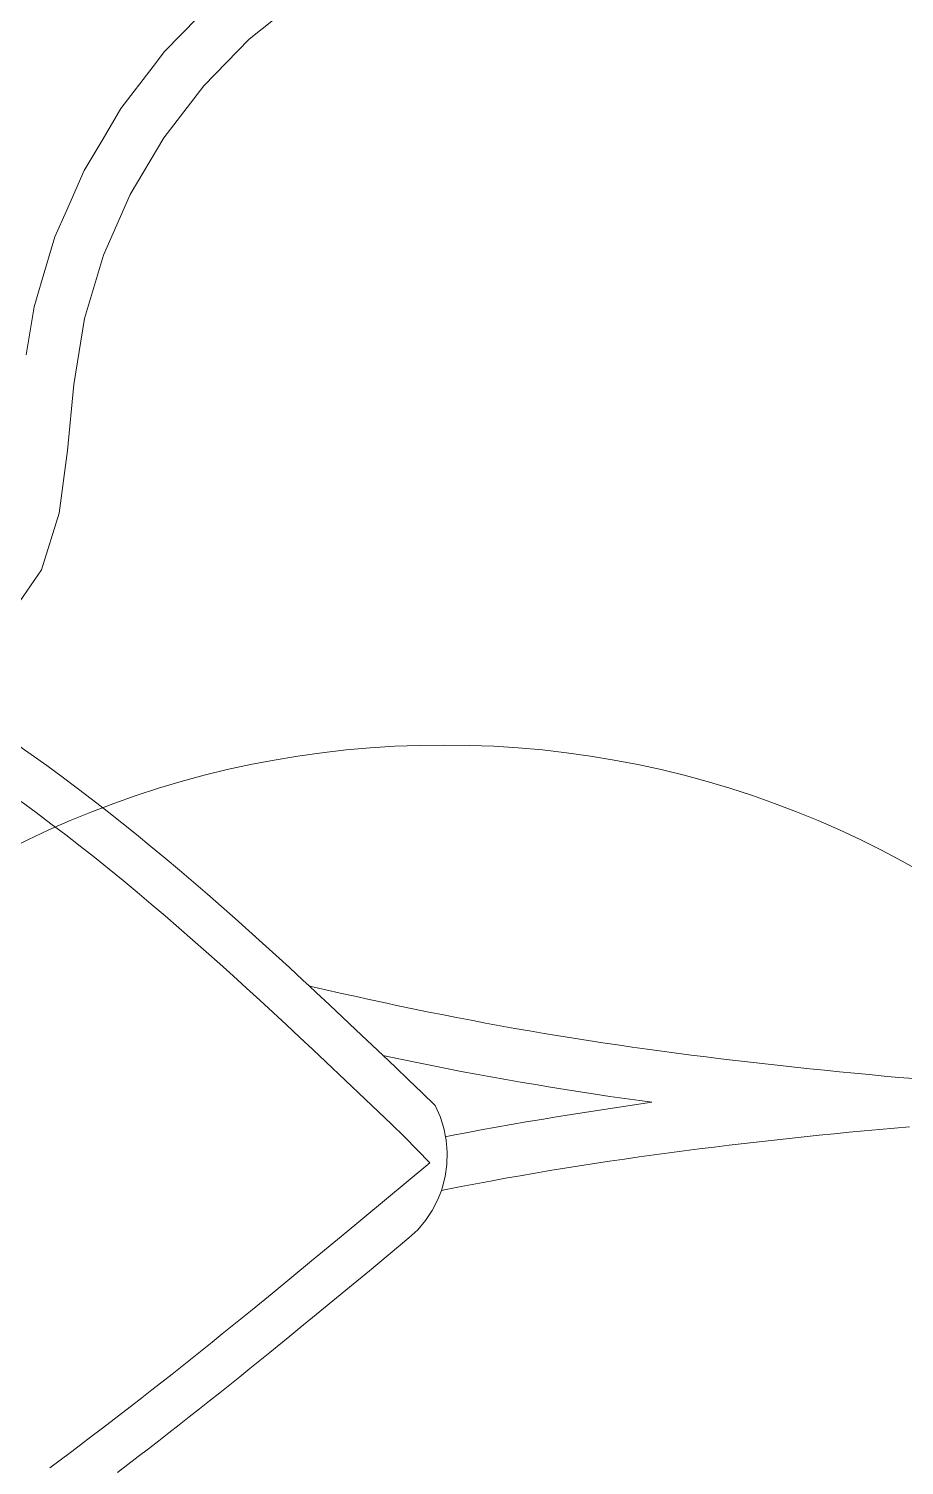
# Model space of a CAD drawing. Header units: millimetres. Extents: x 930469 to 1523124, y -120375 to 411163.
# Drawn here: x 1405812 to 1407635, y 136755 to 139743 of the extents above; entities that cross this region are included whole.
import ezdxf

# ---------------------------------------------------------------- set-up
doc = ezdxf.new("R2010")
doc.units = ezdxf.units.MM
for name, color, linetype, lineweight in [('A-NET THAY', 8, 'Continuous', 0), ('COT VACH', 8, 'Continuous', 0), ('xr', 8, 'Continuous', 0)]:
    doc.layers.add(name, color=color, linetype=linetype, lineweight=lineweight)

# ---------------------------------------------------------------- blocks, each defined once
blk = doc.blocks.new('zzz')
at = {"layer": 'xr', "ltscale": 3}
for p, q in [((1233194.5, 24899.4), (1233401.9, 25111.7)), ((1233756, 25118.6), (1233546.8, 24951)), ((1233546.8, 24951), (1233357.6, 24757.4)), ((1233194.5, 24899.4), (1233146.5, 24836.9)), ((1233146.5, 24836.9), (1233012.9, 24662.6)), ((1233191.3, 24540.9), (1233357.6, 24757.4)), ((1233012.9, 24662.6), (1232938.3, 24536.9)), ((1232938.3, 24536.9), (1232859.6, 24404.4)), ((1233191.3, 24540.9), (1233051.3, 24304.9)), ((1232859.6, 24404.4), (1232785.8, 24236.9)), ((1233051.3, 24304.9), (1232940.2, 24052.9)), ((1232785.8, 24236.9), (1232737.9, 24128)), ((1232737.9, 24128), (1232681, 23936.9)), ((1232940.2, 24052.9), (1232861.2, 23788.1)), ((1232681, 23936.9), (1232651.2, 23836.9)), ((1232651.2, 23836.9), (1232618.5, 23636.9)), ((1232861.2, 23788.1), (1232816.3, 23514.2)), ((1232790.9, 23240), (1232816.3, 23514.2)), ((1232790.9, 23240), (1232756.1, 22978.4)), ((1232756.1, 22978.4), (1232682.6, 22742.6)), ((1232682.6, 22742.6), (1232545, 22543.8)), ((1232639, 21974.7), (1232573.4, 22020.6)), ((1232703.9, 21928.3), (1232639, 21974.7)), ((1232767.9, 21881.5), (1232703.9, 21928.3)), ((1232767.9, 21881.5), (1232831.3, 21834.2)), ((1232893.9, 21786.6), (1232831.3, 21834.2)), ((1232659.5, 21733), (1232596.9, 21778.8)), ((1232955.8, 21738.5), (1232893.9, 21786.6)), ((1232721.4, 21686.8), (1232659.5, 21733)), ((1233017.1, 21690.1), (1232955.8, 21738.5)), ((1232782.8, 21640.2), (1232721.4, 21686.8)), ((1232843.5, 21593.2), (1232782.8, 21640.2)), ((1233077.9, 21641.4), (1233017.1, 21690.1)), ((1233138, 21592.3), (1233077.9, 21641.4)), ((1232903.7, 21545.7), (1232843.5, 21593.2)), ((1233197.7, 21542.9), (1233138, 21592.3)), ((1232963.3, 21497.9), (1232903.7, 21545.7)), ((1233256.8, 21493.3), (1233197.7, 21542.9)), ((1232963.3, 21497.9), (1233022.4, 21449.8)), ((1233315.5, 21443.3), (1233256.8, 21493.3)), ((1233081, 21401.2), (1233022.4, 21449.8)), ((1233139.2, 21352.4), (1233081, 21401.2)), ((1233373.6, 21393.2), (1233315.5, 21443.3)), ((1233196.9, 21303.3), (1233139.2, 21352.4)), ((1233373.6, 21393.2), (1233431.4, 21342.7)), ((1233488.7, 21292.1), (1233431.4, 21342.7)), ((1233254.2, 21253.8), (1233196.9, 21303.3)), ((1233545.6, 21241.3), (1233488.7, 21292.1)), ((1233311.2, 21204.1), (1233254.2, 21253.8)), ((1233602.2, 21190.2), (1233545.6, 21241.3)), ((1233367.8, 21154.2), (1233311.2, 21204.1)), ((1233658.5, 21139), (1233602.2, 21190.2)), ((1233424.1, 21103.9), (1233367.8, 21154.2)), ((1233480.1, 21053.5), (1233424.1, 21103.9)), ((1233714.5, 21087.7), (1233658.5, 21139)), ((1233535.9, 21002.9), (1233480.1, 21053.5)), ((1233770.2, 21036.3), (1233714.5, 21087.7)), ((1233535.9, 21002.9), (1233591.4, 20952)), ((1233796.4, 21011.9), (1233770.2, 21036.3)), ((1233796.4, 21011.9), (1233805.6, 21009.8)), ((1233825.7, 20984.7), (1233796.4, 21011.9)), ((1233805.6, 21009.8), (1233865.8, 20995.9)), ((1233881, 20933.1), (1233825.7, 20984.7)), ((1233865.8, 20995.9), (1233926.1, 20982.2)), ((1233926.1, 20982.2), (1233986.4, 20968.7)), ((1233646.7, 20901), (1233591.4, 20952)), ((1233936.1, 20881.3), (1233881, 20933.1)), ((1234046.7, 20955.4), (1233986.4, 20968.7)), ((1234046.7, 20955.4), (1234107.1, 20942.3)), ((1234107.1, 20942.3), (1234167.6, 20929.5)), ((1234167.6, 20929.5), (1234228.1, 20916.8)), ((1233701.8, 20849.8), (1233646.7, 20901)), ((1233991, 20829.6), (1233936.1, 20881.3)), ((1234228.1, 20916.8), (1234288.6, 20904.4)), ((1234288.6, 20904.4), (1234349.2, 20892.2)), ((1234349.2, 20892.2), (1234409.8, 20880.3)), ((1234409.8, 20880.3), (1234470.6, 20868.6)), ((1234470.6, 20868.6), (1234531.3, 20857.2)), ((1233756.7, 20798.5), (1233701.8, 20849.8)), ((1233991, 20829.6), (1234105, 20721.7)), ((1234531.3, 20857.2), (1234592.2, 20846)), ((1234592.2, 20846), (1234653, 20835.1)), ((1234653, 20835.1), (1234714, 20824.5)), ((1234714, 20824.5), (1234774.9, 20814.1)), ((1234774.9, 20814.1), (1234835.9, 20804)), ((1234835.9, 20804), (1234897, 20794.1)), ((1233811.5, 20747), (1233756.7, 20798.5)), ((1233866.3, 20695.5), (1233811.5, 20747)), ((1234897, 20794.1), (1234958.2, 20784.5)), ((1234958.2, 20784.5), (1235019.4, 20775.2)), ((1235019.4, 20775.2), (1235080.7, 20766.1)), ((1235080.7, 20766.1), (1235142, 20757.2)), ((1235142, 20757.2), (1235203.3, 20748.5)), ((1235264.7, 20740.1), (1235203.3, 20748.5)), ((1234030.2, 20540.3), (1233866.3, 20695.5)), ((1234105, 20721.7), (1234123, 20717.9)), ((1234155.4, 20673.9), (1234105, 20721.7)), ((1234123, 20717.9), (1234184.3, 20705.1)), ((1234184.3, 20705.1), (1234245.6, 20692.5)), ((1234245.6, 20692.5), (1234307, 20680.2)), ((1235264.7, 20740.1), (1235326.1, 20731.9)), ((1235326.1, 20731.9), (1235387.6, 20723.9)), ((1235387.6, 20723.9), (1235449.2, 20716.1)), ((1235449.2, 20716.1), (1235510.7, 20708.5)), ((1235510.7, 20708.5), (1235572.3, 20701.2)), ((1235572.3, 20701.2), (1235634, 20694)), ((1235695.7, 20686.9), (1235634, 20694)), ((1235695.7, 20686.9), (1235757.4, 20680.1)), ((1234210.4, 20621.6), (1234155.4, 20673.9)), ((1234265.6, 20568.6), (1234210.4, 20621.6)), ((1234307, 20680.2), (1234368.5, 20668.1)), ((1234368.5, 20668.1), (1234430.1, 20656.2)), ((1234430.1, 20656.2), (1234491.7, 20644.6)), ((1234491.7, 20644.6), (1234553.5, 20633.3)), ((1234553.5, 20633.3), (1234615.3, 20622.2)), ((1234615.3, 20622.2), (1234677.1, 20611.4)), ((1235757.4, 20680.1), (1235819.2, 20673.5)), ((1235819.2, 20673.5), (1235881, 20667)), ((1235881, 20667), (1235942.8, 20660.6)), ((1235942.8, 20660.6), (1236004.7, 20654.5)), ((1236004.7, 20654.5), (1236066.6, 20648.4)), ((1236128.5, 20642.6), (1236066.6, 20648.4)), ((1236128.5, 20642.6), (1236190.5, 20636.8)), ((1236190.5, 20636.8), (1236252.5, 20631.2)), ((1236252.5, 20631.2), (1236314.5, 20625.8)), ((1234320.9, 20514.7), (1234265.6, 20568.6)), ((1234677.1, 20611.4), (1234739, 20600.9)), ((1234739, 20600.9), (1234800.9, 20590.6)), ((1234800.9, 20590.6), (1234862.9, 20580.6)), ((1234862.9, 20580.6), (1234925, 20570.9)), ((1234925, 20570.9), (1234987, 20561.4)), ((1234084.7, 20488.4), (1234030.2, 20540.3)), ((1234320.9, 20514.7), (1234341.7, 20468.4)), ((1235223.4, 20527.5), (1234951.9, 20486.5)), ((1234987, 20561.4), (1235049.1, 20552.2)), ((1235049.1, 20552.2), (1235111.2, 20543.2)), ((1235111.2, 20543.2), (1235173.3, 20534.4)), ((1235173.3, 20534.4), (1235223.4, 20527.5)), ((1234139.1, 20436.2), (1234084.7, 20488.4)), ((1234341.7, 20468.4), (1234357.3, 20420)), ((1234700.7, 20445.9), (1234638, 20435)), ((1234763.4, 20456.4), (1234700.7, 20445.9)), ((1234826.2, 20466.7), (1234763.4, 20456.4)), ((1234889, 20476.8), (1234826.2, 20466.7)), ((1234951.9, 20486.5), (1234889, 20476.8)), ((1234193.1, 20383.5), (1234139.1, 20436.2)), ((1234193.1, 20383.5), (1234246.5, 20330.2)), ((1234357.3, 20420), (1234364.4, 20384.3)), ((1234387.9, 20388.9), (1234364.4, 20384.3)), ((1234364.4, 20384.3), (1234367.3, 20370.2)), ((1234450.3, 20400.8), (1234387.9, 20388.9)), ((1234512.8, 20412.5), (1234450.3, 20400.8)), ((1234575.4, 20423.9), (1234512.8, 20412.5)), ((1234638, 20435), (1234575.4, 20423.9)), ((1235794.8, 20377.2), (1235857.4, 20383.8)), ((1235857.4, 20383.8), (1235920, 20390.3)), ((1235920, 20390.3), (1235982.7, 20396.6)), ((1235982.7, 20396.6), (1236045.4, 20402.8)), ((1236108.1, 20408.8), (1236045.4, 20402.8)), ((1236108.1, 20408.8), (1236170.9, 20414.6)), ((1236170.9, 20414.6), (1236233.7, 20420.3)), ((1236233.7, 20420.3), (1236296.5, 20425.9)), ((1234299.3, 20276), (1234246.5, 20330.2)), ((1234367.3, 20370.2), (1234371.6, 20319.7)), ((1235295.4, 20317.3), (1235357.7, 20325.5)), ((1235357.7, 20325.5), (1235420, 20333.5)), ((1235420, 20333.5), (1235482.4, 20341.2)), ((1235482.4, 20341.2), (1235544.8, 20348.8)), ((1235544.8, 20348.8), (1235607.2, 20356.2)), ((1235669.7, 20363.4), (1235607.2, 20356.2)), ((1235669.7, 20363.4), (1235732.2, 20370.4)), ((1235732.2, 20370.4), (1235794.8, 20377.2)), ((1233930.3, 19969.4), (1234299.3, 20276)), ((1234370.3, 20269), (1234363.3, 20218.8)), ((1234371.6, 20319.7), (1234370.3, 20269)), ((1234860.8, 20253.3), (1234922.8, 20263.2)), ((1234922.8, 20263.2), (1234984.8, 20272.8)), ((1234984.8, 20272.8), (1235046.8, 20282.2)), ((1235046.8, 20282.2), (1235108.9, 20291.3)), ((1235108.9, 20291.3), (1235171, 20300.2)), ((1235171, 20300.2), (1235233.1, 20308.8)), ((1235295.4, 20317.3), (1235233.1, 20308.8)), ((1234363.3, 20218.8), (1234350.7, 20169.8)), ((1234552.1, 20199.9), (1234613.8, 20211.1)), ((1234613.8, 20211.1), (1234675.4, 20222.1)), ((1234675.4, 20222.1), (1234737.2, 20232.8)), ((1234737.2, 20232.8), (1234799, 20243.2)), ((1234799, 20243.2), (1234860.8, 20253.3)), ((1234347.2, 20160.6), (1234332.6, 20122.5)), ((1234350.7, 20169.8), (1234347.2, 20160.6)), ((1234347.2, 20160.6), (1234367.5, 20164.6)), ((1234367.5, 20164.6), (1234429, 20176.6)), ((1234429, 20176.6), (1234490.5, 20188.4)), ((1234490.5, 20188.4), (1234552.1, 20199.9)), ((1234309.4, 20077.7), (1234332.6, 20122.5)), ((1234281.2, 20035.8), (1234248.5, 19997.5)), ((1234309.4, 20077.7), (1234281.2, 20035.8)), ((1233806.9, 19867.3), (1233930.3, 19969.4)), ((1234248.5, 19997.5), (1234211.7, 19963.1)), ((1234211.7, 19963.1), (1234047.5, 19826.8)), ((1233724.6, 19799.5), (1233806.9, 19867.3)), ((1233641.9, 19731.8), (1233724.6, 19799.5)), ((1233965.1, 19758.6), (1234047.5, 19826.8)), ((1233641.9, 19731.8), (1233559.1, 19664.2)), ((1233965.1, 19758.6), (1233841.2, 19656.5)), ((1233517.7, 19630.6), (1233476.2, 19597)), ((1233559.1, 19664.2), (1233517.7, 19630.6)), ((1233841.2, 19656.5), (1233758.3, 19588.5)), ((1233392.9, 19529.9), (1233434.6, 19563.4)), ((1233476.2, 19597), (1233434.6, 19563.4)), ((1233633.5, 19486.9), (1233716.8, 19554.6)), ((1233716.8, 19554.6), (1233758.3, 19588.5)), ((1233351.2, 19496.5), (1233309.4, 19463.2)), ((1233392.9, 19529.9), (1233351.2, 19496.5)), ((1233591.8, 19453.1), (1233633.5, 19486.9)), ((1233267.6, 19429.9), (1233225.7, 19396.7)), ((1233309.4, 19463.2), (1233267.6, 19429.9)), ((1233550, 19419.4), (1233591.8, 19453.1)), ((1233225.7, 19396.7), (1233183.7, 19363.6)), ((1233508.2, 19385.7), (1233466.2, 19352.1)), ((1233508.2, 19385.7), (1233550, 19419.4)), ((1233141.7, 19330.7), (1233099.5, 19297.8)), ((1233141.7, 19330.7), (1233183.7, 19363.6)), ((1233382, 19285), (1233424.1, 19318.5)), ((1233424.1, 19318.5), (1233466.2, 19352.1)), ((1233057.3, 19265), (1233015, 19232.3)), ((1233099.5, 19297.8), (1233057.3, 19265)), ((1233297.6, 19218.3), (1233339.8, 19251.6)), ((1233339.8, 19251.6), (1233382, 19285)), ((1232972.6, 19199.7), (1232930.2, 19167.2)), ((1233015, 19232.3), (1232972.6, 19199.7)), ((1233255.2, 19185.1), (1233297.6, 19218.3)), ((1232845, 19102.7), (1232887.6, 19134.9)), ((1232930.2, 19167.2), (1232887.6, 19134.9)), ((1233170.2, 19118.9), (1233212.8, 19151.9)), ((1233255.2, 19185.1), (1233212.8, 19151.9)), ((1232802.2, 19070.5), (1232759.3, 19038.6)), ((1232845, 19102.7), (1232802.2, 19070.5)), ((1233084.8, 19053), (1233127.5, 19085.9)), ((1233127.5, 19085.9), (1233170.2, 19118.9)), ((1232759.3, 19038.6), (1232716.4, 19006.7)), ((1232999, 18987.6), (1233041.9, 19020.3)), ((1233041.9, 19020.3), (1233084.8, 19053))]:
    blk.add_line(p, q, dxfattribs=at)
blk = doc.blocks.new('frefegthmm')
at = {"layer": 'A-NET THAY', "ltscale": 3}
blk.add_circle((1591960.1, 518898.5), 2000, dxfattribs=at)
at = {"layer": 'A-NET THAY', "xscale": 0.5, "yscale": 0.5, "zscale": 0.5, "rotation": 90}
blk.add_blockref('zzz', (1600967.1, -98281), dxfattribs=at)

msp = doc.modelspace()

# ---------------------------------------------------------------- block references
at = {"layer": 'COT VACH', "rotation": 269.9999999999985}
msp.add_blockref('frefegthmm', (887778.3, 1728213.1), dxfattribs=at)

doc.saveas('drawing.dxf')
